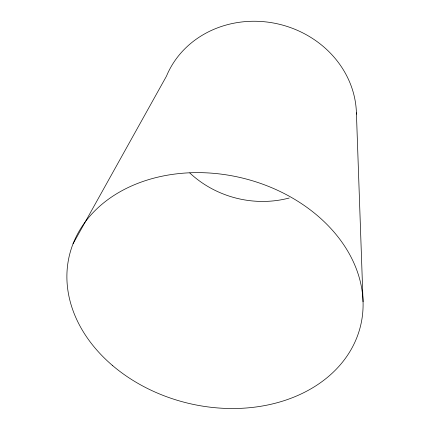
<?xml version="1.0" encoding="UTF-8"?>
<svg xmlns="http://www.w3.org/2000/svg" width="430" height="430" viewBox="0 0 430 430"><rect width="100%" height="100%" fill="white"/><g stroke="black" fill="none" stroke-linecap="round" stroke-linejoin="round"><path stroke-width="0.64" d="M73.052 243.805L166.469 76.153A98.567 89.574 13.6 0 1 275.173 23.344A98.567 89.574 13.6 0 1 356.438 114.122M356.406 112.8L363.06 301.785M289.234 198.015A98.567 89.574 13.6 0 1 189.775 172.946M112.327 365.349A149.78 115.82 13.6 0 0 358.77 332.191A149.78 115.82 13.6 0 0 173.881 174.188A149.78 115.82 13.6 0 0 112.327 365.349"/></g></svg>
